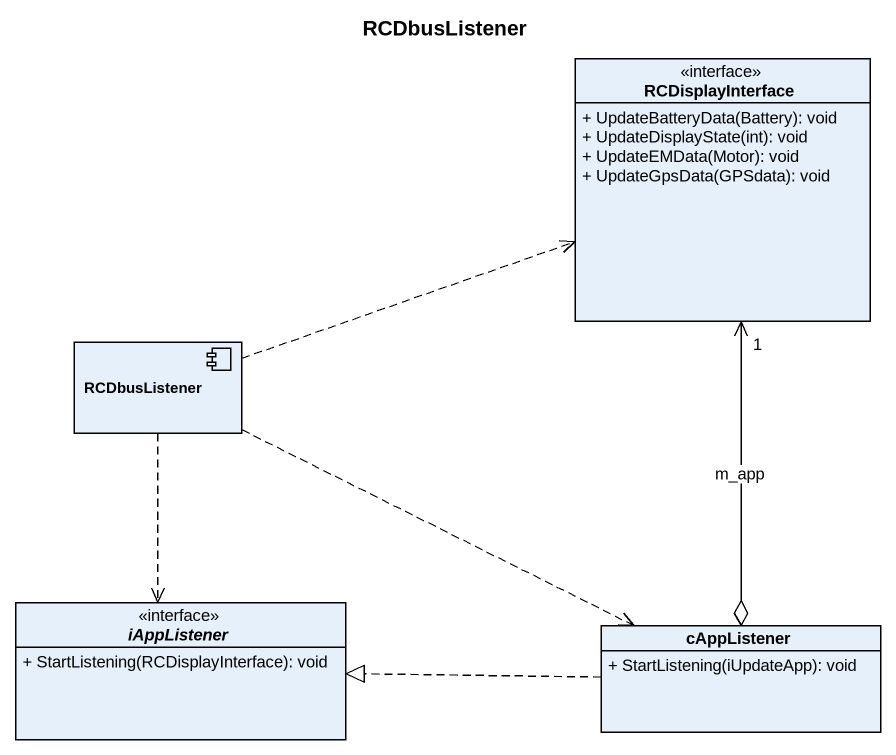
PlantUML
@startuml
title RCDbusListener
allowmixing
hide circle
hide empty members
skinparam classAttributeIconSize 0
class RCDisplayInterface <<interface>> {
  + UpdateBatteryData(Battery): void
  + UpdateDisplayState(int): void
  + UpdateEMData(Motor): void
  + UpdateGpsData(GPSdata): void
}
component RCDbusListener
interface iAppListener <<interface>> {
  + StartListening(RCDisplayInterface): void
}
class cAppListener {
  + StartListening(iUpdateApp): void
}
RCDbusListener .right.> RCDisplayInterface
RCDbusListener ..> iAppListener
RCDbusListener .right.> cAppListener
cAppListener o-up-> "1" RCDisplayInterface : m_app
cAppListener .left.|> iAppListener
@enduml
